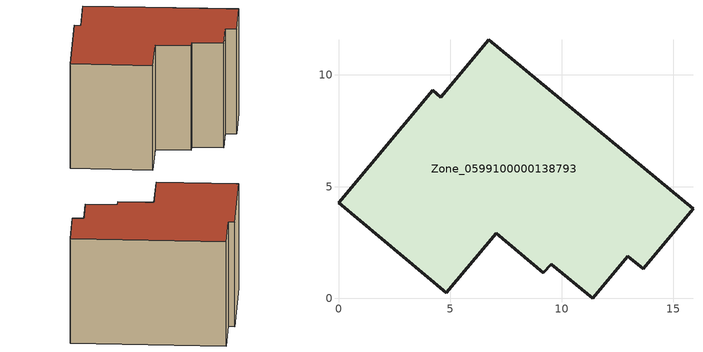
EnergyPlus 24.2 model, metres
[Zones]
Zone_0599100000138793
 floor ground (C_G): 4.83,0.24 0,4.28 4.21,9.32 4.59,9 6.72,11.58 15.88,4 13.66,1.31 12.96,1.88 11.39,0 9.52,1.53 9.18,1.14 7.06,2.91 z0
 wall outside (C_F): 4.59,9 4.21,9.32 0,4.28 4.83,0.24 7.06,2.91 9.18,1.14 9.52,1.53 11.39,0 12.96,1.88 13.66,1.31 15.88,4 6.72,11.58 4.59,9 z0:8.86
 roof outside (C_R): 15.88,4 6.72,11.58 4.59,9 4.21,9.32 0,4.28 4.83,0.24 7.06,2.91 9.18,1.14 9.52,1.53 11.39,0 12.96,1.88 13.66,1.31 z8.86
[BUILDING]
Pand.0599100000138793: North Axis=0; Terrain=City; Loads Convergence Tolerance Value=0.04; Temperature Convergence Tolerance Value=0.4; Solar Distribution=FullExterior; Maximum Number of Warmup Days=25; Minimum Number of Warmup Days=1
[Site:Location]
Rotterdam.The.Hague.AP_ZH_NLD Design_Conditions: Latitude=51.96; Longitude=4.45; Time Zone=1; Elevation=-4.5
[SITE:GROUNDTEMPERATURE:BUILDINGSURFACE]
18, 18, 18, 18, 18, 18, 18, 18, 18, 18, 18, 18
[MATERIAL] Thermal Absorptance=0.9; Solar Absorptance=0.7; Visible Absorptance=0.7
Name | Roughness | Thickness | Conductivity | Density | Specific Heat
G.TC.1946 | MediumSmooth | 0.15 | 1 | 540 | 1210
F.TC.1946 | Rough | 0.3 | 0.857143 | 1920 | 840
R.TC.1946 | MediumRough | 0.2 | 0.909091 | 1500 | 1000
[CONSTRUCTION]
C_G: G.TC.1946
C_F: F.TC.1946
C_R: R.TC.1946
[ZONE]
Zone_0599100000138793: Type=1; Multiplier=1; Ceiling Height=Autocalculate; Volume=Autocalculate; Floor Area=autocalculate; Part of Total Floor Area=Yes
[ZONEINFILTRATION:DESIGNFLOWRATE]
Infil_Zone_0599100000138793: Zone or ZoneList or Space or SpaceList=Zone_0599100000138793; Schedule=AlwaysOn; Design Flow Rate Calculation Method=Flow/Area; Flow Rate per Floor Area=0.003; Constant Term Coefficient=1; Temperature Term Coefficient=0; Velocity Term Coefficient=0; Velocity Squared Term Coefficient=0
[HVACTEMPLATE:ZONE:IDEALLOADSAIRSYSTEM]
Zone_0599100000138793: Maximum Heating Supply Air Temperature=50; Minimum Cooling Supply Air Temperature=13; Maximum Heating Supply Air Humidity Ratio=0.0156; Minimum Cooling Supply Air Humidity Ratio=0.0077; Heating Limit=NoLimit; Cooling Limit=NoLimit; Dehumidification Control Type=ConstantSensibleHeatRatio; Cooling Sensible Heat Ratio=0.7; Dehumidification Setpoint=60; Humidification Control Type=None; Humidification Setpoint=30; Outdoor Air Method=None; Outdoor Air Flow Rate per Person=0.00944; Outdoor Air Flow Rate per Zone Floor Area=0; Outdoor Air Flow Rate per Zone=0; Demand Controlled Ventilation Type=None; Outdoor Air Economizer Type=NoEconomizer; Heat Recovery Type=None; Sensible Heat Recovery Effectiveness=0.7; Latent Heat Recovery Effectiveness=0.65
[ZONECONTROL:THERMOSTAT]
ThermostatControl_Zone_0599100000138793: Zone or ZoneList=Zone_0599100000138793; Control Type Schedule=DualSetpointControlType; Control 1=Thermostat_Zone_0599100000138793; Temperature Difference Between Cutout And Setpoint=0
[THERMOSTATSETPOINT:DUALSETPOINT]
Thermostat_Zone_0599100000138793: Heating Setpoint Temperature Schedule=HeatingSetpoint_Zone_0599100000138793; Cooling Setpoint Temperature Schedule=CoolingSetpoint_Zone_0599100000138793
[SCHEDULE:COMPACT]
HeatingSetpoint_Zone_0599100000138793: Through: 12/31, For: AllDays, Until: 24:00, 21
CoolingSetpoint_Zone_0599100000138793: Through: 12/31, For: AllDays, Until: 24:00, 24
DualSetpointControlType: Through: 12/31, For: AllDays, Until: 24:00, 4
AlwaysOn: Through: 12/31, For: AllDays, Until: 24:00, 1
